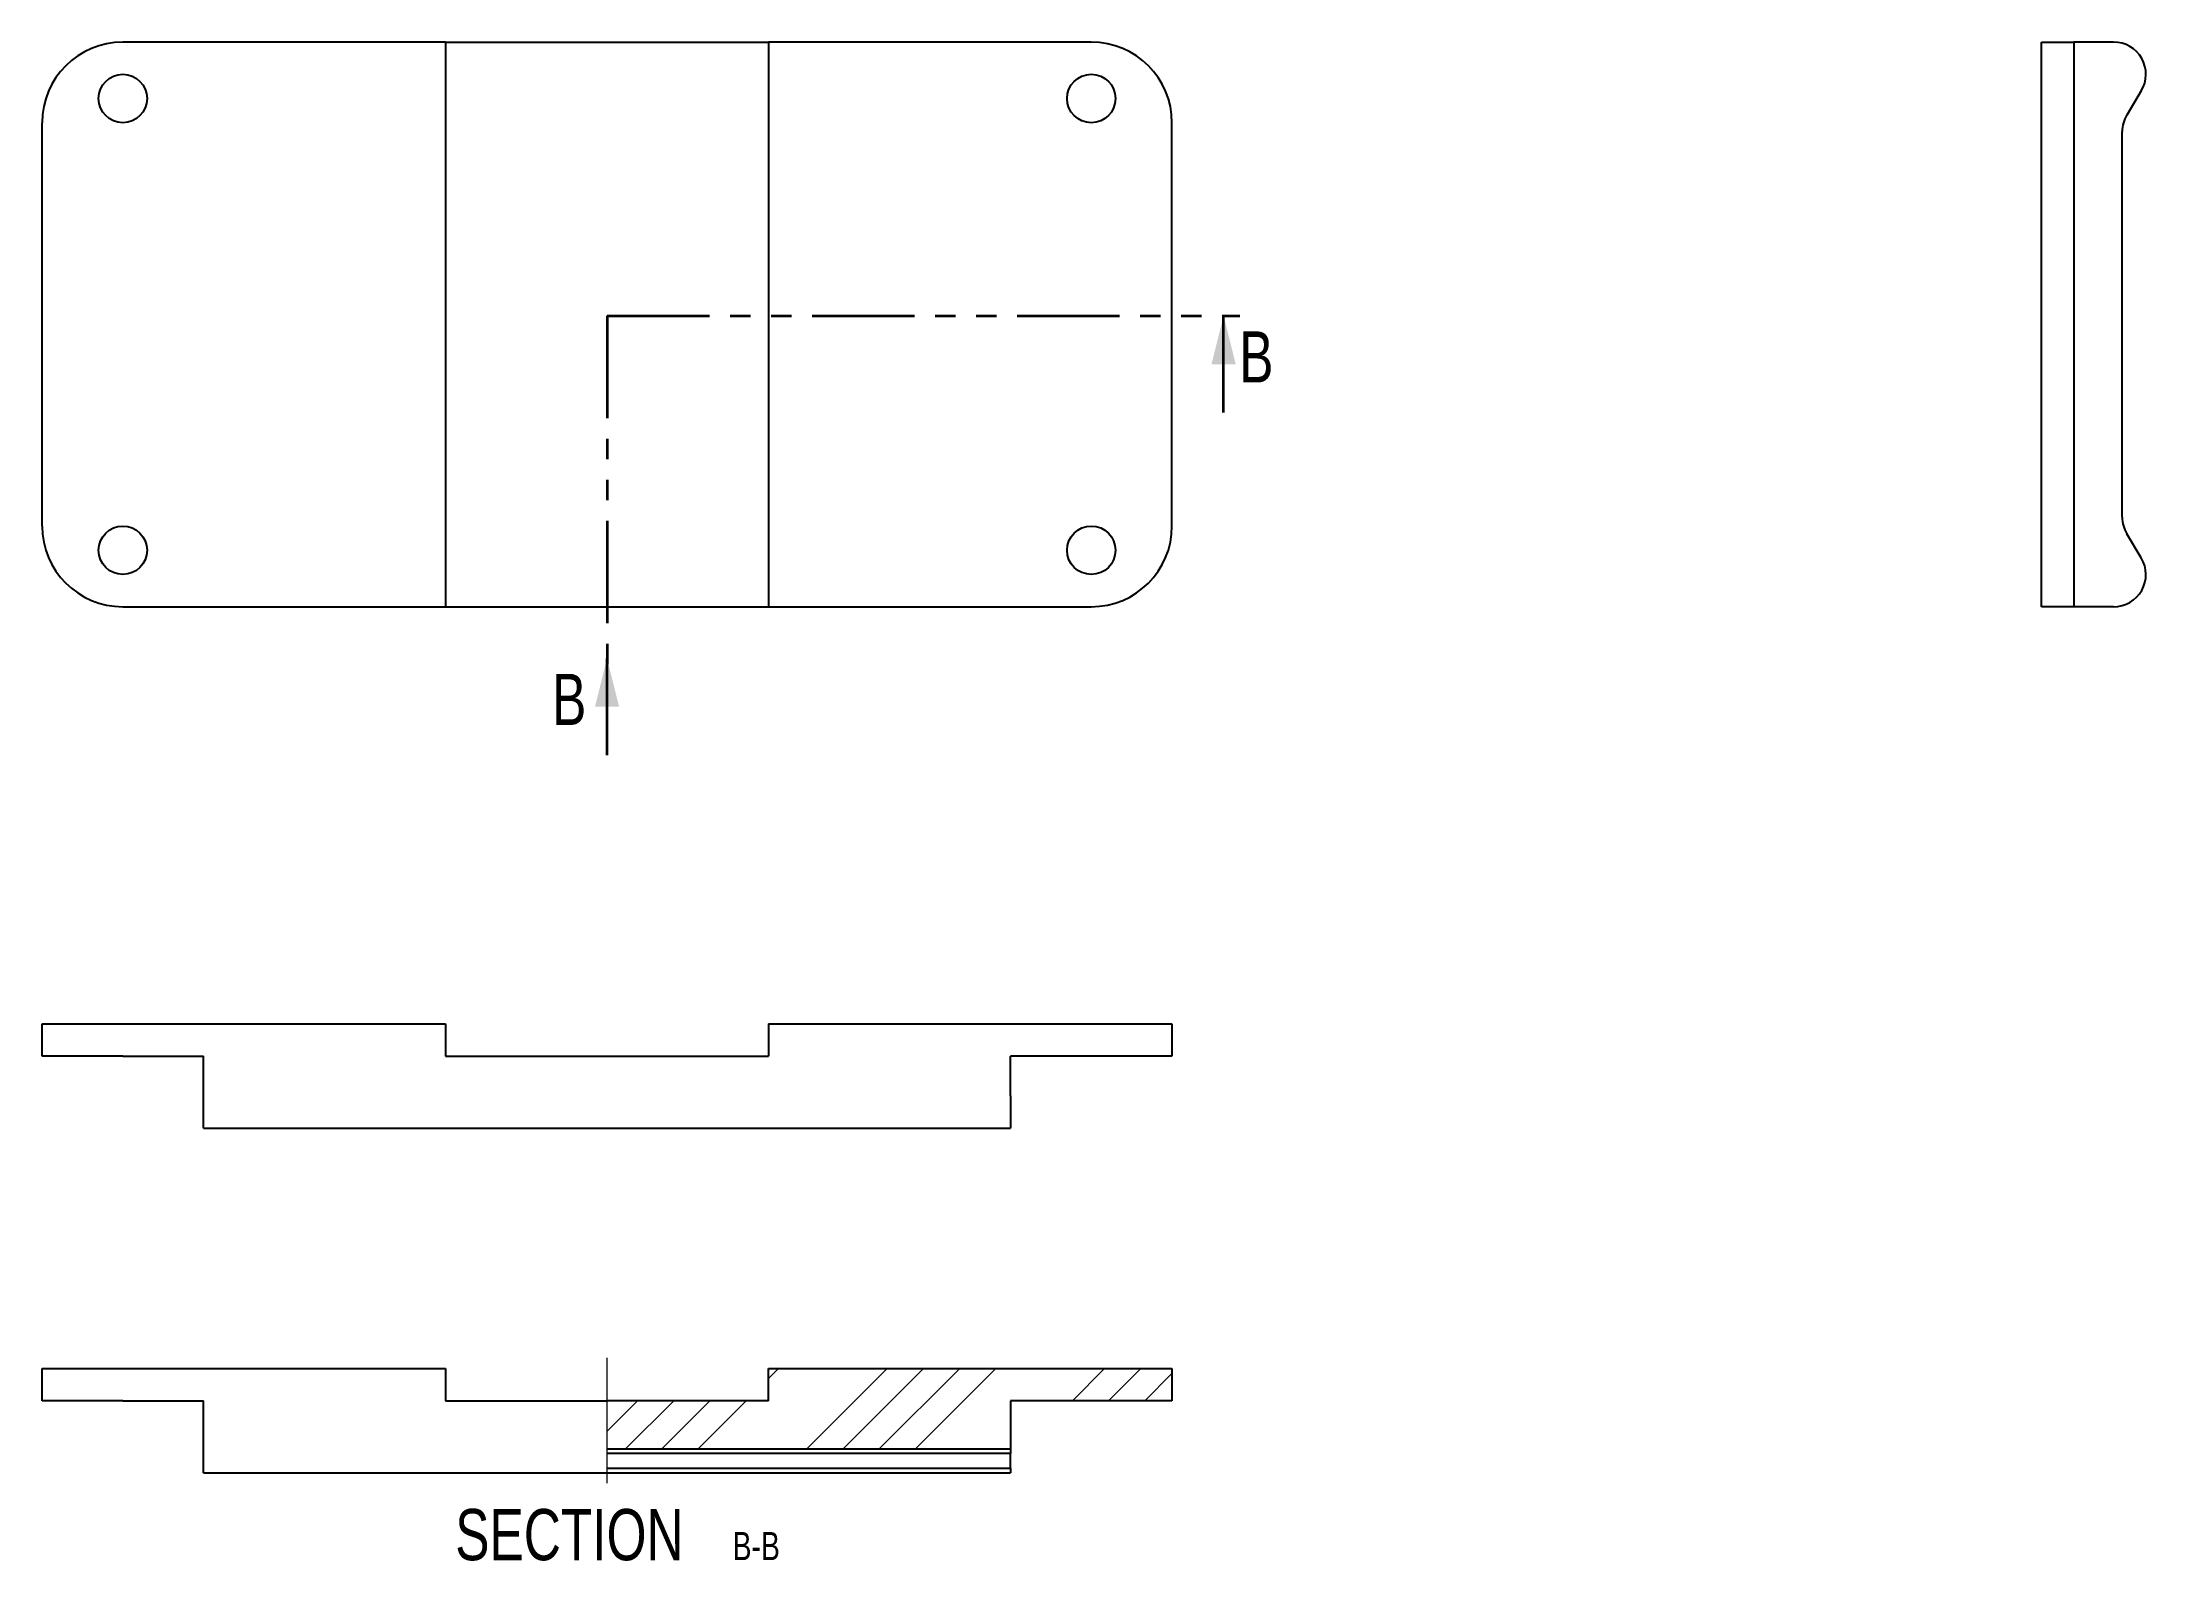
# Model space of a CAD drawing. Header units: millimetres. Extents: x 118 to 249, y 40 to 134.
import ezdxf

# ---------------------------------------------------------------- set-up
doc = ezdxf.new("R2010")
doc.units = ezdxf.units.MM
doc.linetypes.add('CENTERX2', pattern=[20.32, 12.7, -2.54, 2.54, -2.54])
doc.linetypes.add('PHANTOM', pattern=[12.7, 6.35, -1.27, 1.27, -1.27, 1.27, -1.27])
doc.styles.add('SLDTEXTSTYLE0', font='TXT', dxfattribs={"width": 0.75})

# ---------------------------------------------------------------- blocks, each defined once
blk = doc.blocks.new('SW_NOTE_0_2')
at = {"color": 0, "linetype": 'Continuous', "lineweight": 0, "attachment_point": 2, "style": 'SLDTEXTSTYLE0'}
for s, insert, char_height in [('SECTION', (17.36, 8.19), 6.35), ('B-B', (40.51, 5.35), 3.5)]:
    blk.add_mtext(s, dxfattribs=dict(at, insert=insert, char_height=char_height))

msp = doc.modelspace()

# ---------------------------------------------------------------- hatches: boundary and pattern name
at = {"linetype": 'Continuous', "lineweight": 18}
h = msp.add_hatch(dxfattribs=at)
h.set_pattern_fill('ANSI34', scale=0.5, style=0)
h.set_pattern_definition([(45, (91.045, 12.379), (-6.7352, 6.7352), []), (45, (93.29, 12.379), (-6.7352, 6.7352), []), (45, (95.535, 12.379), (-6.7352, 6.7352), []), (45, (97.78, 12.379), (-6.7352, 6.7352), [])])
h.paths.add_polyline_path([(153.32, 46.6), (178.32, 46.6), (178.32, 49.6), (188.32, 49.6), (188.32, 51.6), (163.32, 51.6), (163.32, 49.6), (153.32, 49.6)], flags=0)

# ---------------------------------------------------------------- linework, layer by layer
at = {"color": 7, "linetype": 'Continuous', "lineweight": 25}
for p, q in [((143.32, 133.81), (123.32, 133.81)), ((143.32, 133.81), (143.32, 98.81)), ((143.32, 133.81), (163.32, 133.81)), ((163.32, 133.81), (163.32, 98.81)), ((183.32, 133.81), (163.32, 133.81)), ((242.19, 133.81), (244.19, 133.81)), ((242.19, 128.81), (242.19, 133.81)), ((244.19, 133.81), (244.19, 128.81)), ((246.66, 133.81), (244.19, 133.81)), ((248.37, 130.78), (247.48, 129.28)), ((118.32, 103.81), (118.32, 128.81)), ((188.32, 103.81), (188.32, 128.81)), ((242.19, 103.81), (242.19, 128.81)), ((244.19, 128.81), (244.19, 103.81)), ((247.19, 104.36), (247.19, 128.26)), ((242.19, 98.81), (242.19, 103.81)), ((244.19, 103.81), (244.19, 98.81)), ((248.37, 101.84), (247.48, 103.33)), ((123.32, 98.81), (143.32, 98.81)), ((143.32, 98.81), (163.32, 98.81)), ((163.32, 98.81), (183.32, 98.81)), ((244.19, 98.81), (242.19, 98.81)), ((246.66, 98.81), (244.19, 98.81)), ((118.32, 70.96), (118.32, 72.96)), ((118.32, 72.96), (123.32, 72.96)), ((123.32, 72.96), (143.32, 72.96)), ((143.32, 72.96), (143.32, 70.96)), ((163.32, 72.96), (163.32, 70.96)), ((163.32, 72.96), (183.32, 72.96)), ((183.32, 72.96), (188.32, 72.96)), ((188.32, 72.96), (188.32, 70.96)), ((123.32, 70.96), (118.32, 70.96)), ((123.32, 70.96), (128.32, 70.96)), ((128.32, 68.5), (128.32, 70.96)), ((143.32, 70.96), (163.32, 70.96)), ((178.32, 68.5), (178.32, 70.96)), ((183.32, 70.96), (178.32, 70.96)), ((188.32, 70.96), (183.32, 70.96)), ((128.32, 66.5), (128.32, 68.5)), ((178.32, 68.5), (178.32, 66.5)), ((128.32, 66.5), (178.32, 66.5)), ((118.32, 49.6), (118.32, 51.6)), ((118.32, 51.6), (123.32, 51.6)), ((123.32, 51.6), (143.32, 51.6)), ((143.32, 51.6), (143.32, 49.6)), ((163.32, 49.6), (163.32, 51.6)), ((163.32, 51.6), (188.32, 51.6)), ((188.32, 51.6), (188.32, 49.6)), ((123.32, 49.6), (118.32, 49.6)), ((123.32, 49.6), (128.32, 49.6)), ((128.32, 47.13), (128.32, 49.6)), ((143.32, 49.6), (153.32, 49.6)), ((163.32, 49.6), (153.32, 49.6)), ((188.32, 49.6), (178.32, 49.6)), ((178.32, 49.6), (178.32, 46.6)), ((128.32, 45.13), (128.32, 47.13)), ((178.32, 46.6), (153.32, 46.6)), ((178.32, 46.6), (178.32, 46.32)), ((178.32, 45.42), (178.32, 46.32)), ((128.32, 45.13), (153.32, 45.13)), ((153.32, 45.13), (178.32, 45.13)), ((178.32, 45.42), (178.32, 45.13))]:
    msp.add_line(p, q, dxfattribs=at)
at = {"color": 7, "linetype": 'PHANTOM', "lineweight": 35}
for q in [(192.52, 116.84), (153.32, 94.61)]:
    msp.add_line((153.32, 116.84), q, dxfattribs=at)
at = {"color": 7, "linetype": 'Continuous', "lineweight": 35}
for p, q in [((191.52, 110.84), (191.52, 116.84)), ((153.32, 89.61), (153.32, 95.61))]:
    msp.add_line(p, q, dxfattribs=at)
at = {"color": 7, "linetype": 'CENTERX2', "lineweight": 18}
msp.add_line((153.32, 44.49), (153.32, 52.25), dxfattribs=at)
at = {"color": 8, "linetype": 'Continuous', "lineweight": 25}
for p, q in [((178.32, 46.32), (153.32, 46.32)), ((153.32, 45.42), (178.32, 45.42))]:
    msp.add_line(p, q, dxfattribs=at)
at = {"color": 7, "linetype": 'Continuous', "lineweight": 25}
for centre in [(123.32, 130.31), (183.32, 130.31), (123.32, 102.31), (183.32, 102.31)]:
    msp.add_circle(centre, 1.5, dxfattribs=at)
for centre, radius, start, end in [((123.32, 128.81), 5, 90, 180), ((183.32, 128.81), 5, 0, 90), ((246.66, 131.81), 2, 329.0362, 90), ((249.19, 128.26), 2, 149.0362, 180), ((249.19, 104.36), 2, 180, 210.9638), ((123.32, 103.81), 5, 180, 270), ((183.32, 103.81), 5, 270, 0), ((246.66, 100.81), 2, 270, 30.9638)]:
    msp.add_arc(centre, radius, start, end, dxfattribs=at)
at = {"color": 7, "linetype": 'Continuous', "lineweight": 35}
for points in [[(191.52, 116.84), (190.77, 113.84), (192.27, 113.84)], [(153.32, 95.61), (152.57, 92.61), (154.07, 92.61)]]:
    msp.add_solid(points, dxfattribs=at)

# ---------------------------------------------------------------- block references
at = {"color": 7, "linetype": 'Continuous', "lineweight": 0, "xscale": 0.5, "yscale": 0.5, "zscale": 0.5}
msp.add_blockref('SW_NOTE_0_2', (142.31, 38.79), dxfattribs=at)

# ---------------------------------------------------------------- texts
at = {"color": 7, "linetype": 'Continuous', "char_height": 3.17, "attachment_point": 1, "style": 'SLDTEXTSTYLE0'}
for insert in [(192.49, 115.88), (149.92, 94.65)]:
    msp.add_mtext('B', dxfattribs=dict(at, insert=insert))

doc.saveas('drawing.dxf')
